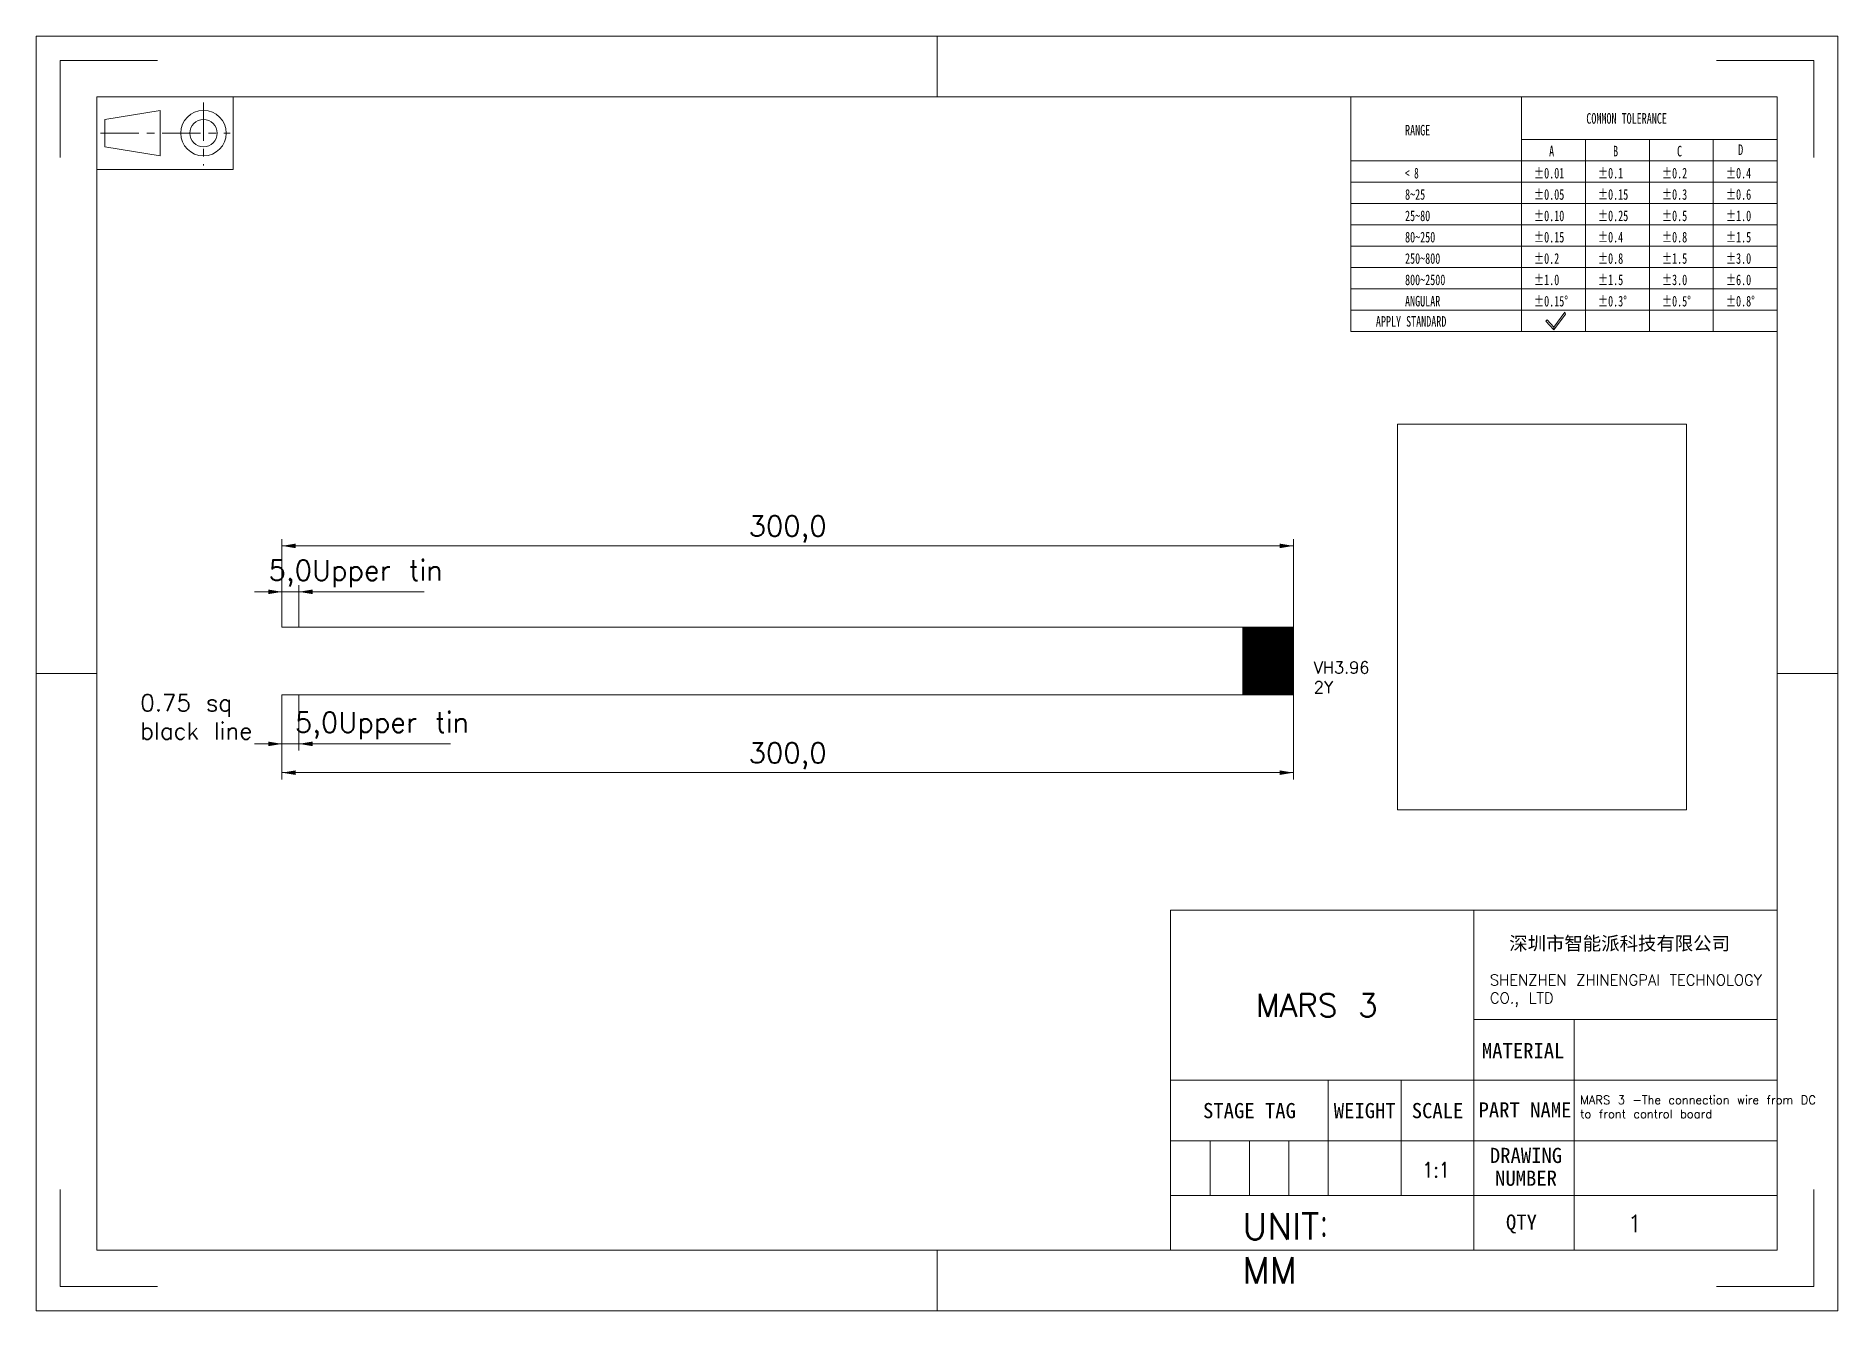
# Model space of a CAD drawing. Header units: millimetres. Extents: x 940 to 1475, y -71 to 307.
import ezdxf

# ---------------------------------------------------------------- set-up
doc = ezdxf.new("R2010")
doc.units = ezdxf.units.MM
doc.linetypes.add('CENTER', pattern=[10.16, 6.35, -1.27, 1.27, -1.27])
doc.layers.get('0').update_dxf_attribs({"lineweight": 18})
for name, color, linetype, lineweight in [('DEFAULT_1', 7, 'CENTER', 18), ('剖面线层', 2, 'Continuous', 25), ('尺寸线层', 3, 'Continuous', 18)]:
    doc.layers.add(name, color=color, linetype=linetype, lineweight=lineweight)
doc.styles.add('SLDTEXTSTYLE4', font='', dxfattribs={"width": 0.7})
doc.styles.add('SLDTEXTSTYLE5', font='', dxfattribs={"width": 0.633333})
doc.styles.get("Standard").update_dxf_attribs({"font": 'txt.shx', "bigfont": 'gbcbig.shx'})
doc.styles.add('TEXTSTYLE_2', font='')
doc.styles.add('TEXTSTYLE_3', font='')
doc.styles.get('SLDTEXTSTYLE4').set_extended_font_data('宋体')
doc.styles.get('SLDTEXTSTYLE5').set_extended_font_data('宋体')
doc.styles.get('TEXTSTYLE_2').set_extended_font_data('宋体')
doc.styles.get('TEXTSTYLE_3').set_extended_font_data('宋体')
doc.dimstyles.new('ISO-25', dxfattribs={"dimtxt": 3.5, "dimasz": 2.5, "dimexe": 1.25, "dimexo": 0.625, "dimtad": 1, "dimtxsty": 'Standard', "dimcen": 2.5, "dimdle": 5, "dimadec": 0, "dimazin": 0, "dimtfac": 1, "dimtmove": 0, "dimatfit": 3, "dimfxl": 0, "dimarcsym": 0})
picture_1 = doc.add_image_def('image1.jpg', size_in_pixel=(1080, 1440))

# ---------------------------------------------------------------- blocks, each defined once
blk = doc.blocks.new('*X3')
at = {"layer": '尺寸线层', "linetype": 'Continuous'}
for points in [[(1013.43, 88.99), (1017.51, 89.67), (1017.51, 88.31)], [(1313.43, 88.99), (1309.35, 89.67), (1309.35, 88.31)]]:
    blk.add_hatch(color=0, dxfattribs=at).paths.add_polyline_path(points, flags=0)
at = {"layer": '尺寸线层', "color": 0, "linetype": 'Continuous'}
for p, q in [((1013.43, 112.1), (1013.43, 86.99)), ((1313.43, 112.1), (1313.43, 86.99)), ((1013.43, 88.99), (1313.43, 88.99))]:
    blk.add_line(p, q, dxfattribs=at)
at = {"layer": '尺寸线层', "color": 0, "insert": (1163.43, 93.94), "char_height": 6, "width": 34.2857, "attachment_point": 5}
blk.add_mtext('300,0', dxfattribs=at)
blk = doc.blocks.new('*X4')
at = {"layer": '尺寸线层', "linetype": 'Continuous'}
for points in [[(1013.43, 142.6), (1009.35, 143.28), (1009.35, 141.92)], [(1018.43, 142.6), (1022.51, 143.28), (1022.51, 141.92)]]:
    blk.add_hatch(color=0, dxfattribs=at).paths.add_polyline_path(points, flags=0)
at = {"layer": '尺寸线层', "color": 0, "linetype": 'Continuous'}
for p, q in [((1013.43, 132.1), (1013.43, 144.6)), ((1018.43, 132.1), (1018.43, 144.6)), ((1005.27, 142.6), (1018.43, 142.6)), ((1018.43, 142.6), (1055.63, 142.6))]:
    blk.add_line(p, q, dxfattribs=at)
at = {"layer": '尺寸线层', "color": 0, "insert": (1035.28, 147.98), "char_height": 6, "width": 81.4286, "attachment_point": 5}
blk.add_mtext('5,0Upper tin ', dxfattribs=at)
blk = doc.blocks.new('*X5')
at = {"layer": '尺寸线层', "linetype": 'Continuous'}
for points in [[(1013.43, 97.52), (1009.35, 98.2), (1009.35, 96.84)], [(1018.43, 97.52), (1022.51, 98.2), (1022.51, 96.84)]]:
    blk.add_hatch(color=0, dxfattribs=at).paths.add_polyline_path(points, flags=0)
at = {"layer": '尺寸线层', "color": 0, "linetype": 'Continuous'}
for p, q in [((1013.43, 112.1), (1013.43, 95.52)), ((1018.43, 112.1), (1018.43, 95.52)), ((1005.27, 97.52), (1018.43, 97.52)), ((1018.43, 97.52), (1063.44, 97.52))]:
    blk.add_line(p, q, dxfattribs=at)
at = {"layer": '尺寸线层', "color": 0, "insert": (1043.09, 102.9), "char_height": 6, "width": 81.4286, "attachment_point": 5}
blk.add_mtext('5,0Upper tin ', dxfattribs=at)
blk = doc.blocks.new('*X6')
at = {"layer": '尺寸线层', "linetype": 'Continuous'}
for points in [[(1013.43, 156.21), (1017.51, 156.89), (1017.51, 155.53)], [(1313.43, 156.21), (1309.35, 156.89), (1309.35, 155.53)]]:
    blk.add_hatch(color=0, dxfattribs=at).paths.add_polyline_path(points, flags=0)
at = {"layer": '尺寸线层', "color": 0, "linetype": 'Continuous'}
for p, q in [((1013.43, 132.1), (1013.43, 158.21)), ((1013.43, 156.21), (1313.43, 156.21)), ((1313.43, 132.1), (1313.43, 158.21))]:
    blk.add_line(p, q, dxfattribs=at)
at = {"layer": '尺寸线层', "color": 0, "insert": (1163.43, 161.16), "char_height": 6, "width": 34.2857, "attachment_point": 5}
blk.add_mtext('300,0', dxfattribs=at)
blk = doc.blocks.new('96_1')
at = {"color": 7, "linetype": 'Continuous'}
for p, q in [((-11.25, 6), (-11.25, -6)), ((11.25, -6), (11.25, 6)), ((-9.93, 2.25), (-0.82, 3.75)), ((-0.82, 0), (-0.82, 3.75)), ((-9.93, 0), (-9.93, 2.25)), ((-9.93, 0), (-9.93, -2.25)), ((-0.82, 0), (-0.82, -3.75)), ((-9.93, -2.25), (-0.82, -3.75)), ((-11.25, -6), (11.25, -6))]:
    blk.add_line(p, q, dxfattribs=at)
for radius in [3.75, 2.25]:
    blk.add_circle((6.34, 0), radius, dxfattribs=at)
at = {"layer": 'DEFAULT_1', "color": 1, "linetype": 'CENTER'}
for p, q in [((6.34, 5.05), (6.34, -5.36)), ((-10.64, 0), (10.74, 0))]:
    blk.add_line(p, q, dxfattribs=at)

msp = doc.modelspace()

# ---------------------------------------------------------------- hatches: boundary and pattern name
at = {"layer": '剖面线层'}
h = msp.add_hatch(dxfattribs=at)
h.set_pattern_fill('无图案', color=256, style=0, pattern_type=0)
h.set_pattern_definition([(45, (0, 0), (-0.141421356, 0.141421356), [])])
h.paths.add_polyline_path([(1298.43, 112.1), (1298.43, 122.37), (1298.43, 132.1), (1313.43, 132.1), (1313.43, 112.1)], flags=0)

# ---------------------------------------------------------------- linework, layer by layer
at = {"color": 7, "linetype": 'Continuous'}
for p, q in [((940.48, -70.58), (940.48, 307.35)), ((940.48, 307.35), (1474.97, 307.35)), ((1207.73, 289.35), (1207.73, 307.35)), ((1474.97, -70.58), (1474.97, 307.35)), ((947.68, 271.35), (947.68, 300.15)), ((947.68, 300.15), (976.47, 300.15)), ((1438.98, 300.15), (1467.78, 300.15)), ((1467.78, 271.35), (1467.78, 300.15)), ((958.48, -52.58), (958.48, 289.35)), ((958.48, 289.35), (1456.98, 289.35)), ((1456.98, -52.58), (1456.98, 289.35)), ((940.48, 118.38), (958.48, 118.38)), ((1456.98, 118.38), (1474.97, 118.38)), ((947.68, -63.38), (947.68, -34.58)), ((1467.78, -63.38), (1467.78, -34.58)), ((958.48, -52.58), (1456.98, -52.58)), ((1207.73, -70.58), (1207.73, -52.58)), ((947.68, -63.38), (976.47, -63.38)), ((1438.98, -63.38), (1467.78, -63.38)), ((940.48, -70.58), (1474.97, -70.58))]:
    msp.add_line(p, q, dxfattribs=at)
for p, q in [((1330.48, 289.35), (1330.48, 219.77)), ((1381.08, 289.35), (1381.08, 219.77)), ((1381.08, 276.7), (1456.98, 276.7)), ((1400.05, 276.7), (1400.05, 219.77)), ((1419.03, 276.7), (1419.03, 219.77)), ((1438, 276.7), (1438, 219.77)), ((1330.48, 270.38), (1456.98, 270.38)), ((1330.48, 264.05), (1456.98, 264.05)), ((1330.48, 257.72), (1456.98, 257.72)), ((1330.48, 251.4), (1456.98, 251.4)), ((1330.48, 245.07), (1456.98, 245.07)), ((1330.48, 238.75), (1456.98, 238.75)), ((1330.48, 232.42), (1456.98, 232.42)), ((1330.48, 226.1), (1456.98, 226.1)), ((1393.93, 225.45), (1390.67, 221.03)), ((1390.71, 220.23), (1394.18, 224.94)), ((1394.18, 224.94), (1393.93, 225.45)), ((1330.48, 219.77), (1456.98, 219.77)), ((1388.72, 223.2), (1388.34, 222.86)), ((1388.34, 222.86), (1390.71, 220.23)), ((1390.67, 221.03), (1388.72, 223.2)), ((1390.71, 220.23), (1390.67, 221.03)), ((1390.67, 221.03), (1390.71, 220.23)), ((1313.43, 132.1), (1013.43, 132.1)), ((1013.43, 132.1), (1018.43, 132.1)), ((1313.43, 132.1), (1298.43, 132.1)), ((1298.43, 132.1), (1298.43, 112.1)), ((1313.43, 112.1), (1313.43, 132.1)), ((1013.43, 112.1), (1313.43, 112.1)), ((1013.43, 112.1), (1018.43, 112.1))]:
    msp.add_line(p, q)
at = {"color": 2, "linetype": 'Continuous'}
for p, q in [((1277.01, -2.19), (1277.01, 48.2)), ((1277.01, -2.19), (1277.01, 48.2)), ((1277.01, 48.2), (1367, 48.2)), ((1367, -20.19), (1367, 48.2)), ((1367, 15.81), (1367, 48.2)), ((1367, 48.2), (1456.98, 48.2)), ((1367, -2.19), (1367, 48.2)), ((1456.98, 15.81), (1456.98, 48.2)), ((1367, 15.81), (1456.98, 15.81)), ((1396.73, 15.81), (1396.73, -52.58)), ((1456.98, -20.19), (1456.98, 15.81)), ((1277.01, -52.58), (1277.01, -2.19)), ((1277.01, -2.19), (1367, -2.19)), ((1277.01, -20.19), (1277.01, -2.19)), ((1277.01, -2.19), (1323.8, -2.19)), ((1323.8, -20.19), (1323.8, -2.19)), ((1323.8, -20.19), (1323.8, -2.19)), ((1323.8, -2.19), (1367, -2.19)), ((1345.4, -20.19), (1345.4, -2.19)), ((1367, -2.19), (1456.98, -2.19)), ((1367, -20.19), (1367, -2.19)), ((1277.01, -36.38), (1277.01, -20.19)), ((1277.01, -20.19), (1323.8, -20.19)), ((1277.01, -20.19), (1323.8, -20.19)), ((1277.01, -20.19), (1323.8, -20.19)), ((1277.01, -20.19), (1277.01, -36.38)), ((1288.71, -20.19), (1288.71, -36.38)), ((1300.41, -20.19), (1300.41, -36.38)), ((1312.11, -20.19), (1312.11, -36.38)), ((1323.8, -36.38), (1323.8, -20.19)), ((1323.8, -36.38), (1323.8, -20.19)), ((1323.8, -20.19), (1367, -20.19)), ((1323.8, -20.19), (1367, -20.19)), ((1323.8, -20.19), (1323.8, -36.38)), ((1345.4, -36.38), (1345.4, -20.19)), ((1367, -52.58), (1367, -20.19)), ((1367, -20.19), (1456.98, -20.19)), ((1367, -20.19), (1456.98, -20.19)), ((1367, -36.38), (1367, -20.19)), ((1456.98, -52.58), (1456.98, -20.19)), ((1277.01, -52.58), (1277.01, -36.38)), ((1277.01, -36.38), (1367, -36.38)), ((1277.01, -36.38), (1323.8, -36.38)), ((1277.01, -36.38), (1323.8, -36.38)), ((1323.8, -36.38), (1367, -36.38)), ((1367, -52.58), (1367, -36.38)), ((1367, -36.38), (1456.98, -36.38)), ((1133.04, -52.58), (1176.23, -52.58)), ((1176.23, -52.58), (1205.03, -52.58)), ((1205.03, -52.58), (1248.22, -52.58)), ((1248.22, -52.58), (1277.01, -52.58)), ((1277.01, -52.58), (1367, -52.58)), ((1367, -52.58), (1456.98, -52.58))]:
    msp.add_line(p, q, dxfattribs=at)

# ---------------------------------------------------------------- block references
at = {"color": 2, "linetype": 'Continuous', "xscale": 1.799637700571439, "yscale": 1.799637700571439, "zscale": 1.799637700571439}
msp.add_blockref('96_1', (978.74, 278.58), dxfattribs=at)

# ---------------------------------------------------------------- texts
at = {"attachment_point": 1}
for s, insert, char_height, width, style in [('COMMON TOLERANCE', (1400.33, 284.51), 3.137, 103.2739, 'SLDTEXTSTYLE4'), ('RANGE', (1346.56, 281.01), 3.137, 30.8102, 'SLDTEXTSTYLE4'), ('A', (1389.29, 274.81), 3.14, 4.5323, 'SLDTEXTSTYLE4'), ('B', (1408.27, 274.81), 3.14, 4.4598, 'SLDTEXTSTYLE4'), ('C', (1427.24, 274.81), 3.14, 4.5125, 'SLDTEXTSTYLE4'), ('D', (1445.38, 275.23), 3.14, 4.4598, 'SLDTEXTSTYLE4'), ('< 8', (1346.56, 268.28), 3.137, 15.0555, 'SLDTEXTSTYLE5'), ('%%P0.01', (1384.83, 268.28), 3.137, 21.9631, 'SLDTEXTSTYLE4'), ('%%P0.1', (1403.8, 268.28), 3.137, 16.469, 'SLDTEXTSTYLE4'), ('%%P0.2', (1422.78, 268.28), 3.137, 18.7352, 'SLDTEXTSTYLE4'), ('%%P0.4', (1441.76, 268.28), 3.137, 18.6627, 'SLDTEXTSTYLE4'), ('8~25', (1346.56, 261.96), 3.137, 24.2951, 'SLDTEXTSTYLE4'), ('%%P0.05', (1384.83, 261.96), 3.137, 24.2292, 'SLDTEXTSTYLE4'), ('%%P0.15', (1403.8, 261.96), 3.137, 23.1291, 'SLDTEXTSTYLE4'), ('%%P0.3', (1422.78, 261.96), 3.137, 18.7352, 'SLDTEXTSTYLE4'), ('%%P0.6', (1441.76, 261.96), 3.137, 18.7352, 'SLDTEXTSTYLE4'), ('25~80', (1346.56, 255.63), 3.137, 29.7892, 'SLDTEXTSTYLE4'), ('%%P0.10', (1384.83, 255.63), 3.137, 22.0355, 'SLDTEXTSTYLE4'), ('%%P0.25', (1403.8, 255.63), 3.137, 25.3228, 'SLDTEXTSTYLE4'), ('%%P0.5', (1422.78, 255.63), 3.137, 18.7352, 'SLDTEXTSTYLE4'), ('%%P1.0', (1441.76, 255.63), 3.137, 16.5415, 'SLDTEXTSTYLE4'), ('80~250', (1346.56, 249.31), 3.137, 35.2832, 'SLDTEXTSTYLE4'), ('%%P0.15', (1384.83, 249.31), 3.137, 23.1291, 'SLDTEXTSTYLE4'), ('%%P0.4', (1403.8, 249.31), 3.137, 18.6627, 'SLDTEXTSTYLE4'), ('%%P0.8', (1422.78, 249.31), 3.137, 18.7352, 'SLDTEXTSTYLE4'), ('%%P1.5', (1441.76, 249.31), 3.137, 17.635, 'SLDTEXTSTYLE4'), ('250~800', (1346.56, 242.98), 3.137, 40.7773, 'SLDTEXTSTYLE4'), ('%%P0.2', (1384.83, 242.98), 3.137, 18.7352, 'SLDTEXTSTYLE4'), ('%%P0.8', (1403.8, 242.98), 3.137, 18.7352, 'SLDTEXTSTYLE4'), ('%%P1.5', (1422.78, 242.98), 3.137, 17.635, 'SLDTEXTSTYLE4'), ('%%P3.0', (1441.76, 242.98), 3.137, 18.7352, 'SLDTEXTSTYLE4'), ('800~2500', (1346.56, 236.66), 3.137, 46.2713, 'SLDTEXTSTYLE4'), ('%%P1.0', (1384.83, 236.66), 3.137, 16.5415, 'SLDTEXTSTYLE4'), ('%%P1.5', (1403.8, 236.66), 3.137, 17.635, 'SLDTEXTSTYLE4'), ('%%P3.0', (1422.78, 236.66), 3.137, 18.7352, 'SLDTEXTSTYLE4'), ('%%P6.0', (1441.76, 236.66), 3.137, 18.7352, 'SLDTEXTSTYLE4'), ('ANGULAR', (1346.56, 230.33), 3.137, 44.0579, 'SLDTEXTSTYLE4'), ('%%P0.15%%D', (1384.83, 230.33), 3.137, 27.5494, 'SLDTEXTSTYLE4'), ('%%P0.3%%D', (1403.8, 230.33), 3.137, 23.1554, 'SLDTEXTSTYLE4'), ('%%P0.5%%D', (1422.78, 230.33), 3.137, 23.1554, 'SLDTEXTSTYLE4'), ('%%P0.8%%D', (1441.76, 230.33), 3.137, 23.1554, 'SLDTEXTSTYLE4'), ('APPLY STANDARD', (1337.91, 224.33), 3.137, 90.1712, 'SLDTEXTSTYLE4')]:
    msp.add_mtext(s, dxfattribs=dict(at, insert=insert, char_height=char_height, width=width, style=style))
at = {"color": 7, "linetype": 'Continuous', "insert": (1410.21, 40.38), "char_height": 4, "width": 94.9028, "attachment_point": 2, "style": 'TEXTSTYLE_2'}
msp.add_mtext('深圳市智能派科技有限公司', dxfattribs=at)
at = {"color": 7, "linetype": 'Continuous', "attachment_point": 2, "line_spacing_factor": 0.9, "style": 'TEXTSTYLE_3'}
for s, insert, char_height, width in [('MATERIAL\\P ', (1381.59, 8.84), 4.499, 65.0368), ('STAGE TAG ', (1300.41, -8.94), 4.499, 54.4109), ('WEIGHT', (1334.6, -8.94), 4.499, 19.7714), ('SCALE', (1356.2, -8.94), 4.499, 19.7714), ('PART NAME', (1382.14, -8.73), 4.499, 37.6946), ('DRAWING NUMBER', (1382.44, -22.22), 4.4991, 37.6946), ('QTY', (1381.09, -41.99), 4.499, 50.2189)]:
    msp.add_mtext(s, dxfattribs=dict(at, insert=insert, char_height=char_height, width=width))
at = {"insert": (1351.67, -30.98), "char_height": 4.4991, "width": 10.7843, "attachment_point": 7}
msp.add_mtext('{\\W0.85;1:1}', dxfattribs=at)
at = {"layer": '尺寸线层', "attachment_point": 1}
for s, insert, char_height, width in [('VH3.96\\P2Y', (1319.49, 121.91), 3.5, 14.335), ('0.75 sq black line ', (971.43, 112.2), 5, 43.4881), ('SHENZHEN ZHINENGPAI TECHNOLOGY CO., LTD', (1371.73, 29.13), 3.2, 90.5427), ('MARS 3', (1302.37, 23.43), 6.798, 55.4772), ('MARS 3 -The connection wire from DC \\Pto front control board', (1398.51, -6.76), 2.5, 123.5), ('UNIT：MM', (1298.34, -41.6), 7.805, 37.7319)]:
    msp.add_mtext(s, dxfattribs=dict(at, insert=insert, char_height=char_height, width=width))
at = {"layer": '尺寸线层', "ltscale": 0.2, "insert": (1412.52, -42.14), "char_height": 5.1, "width": 30.5776, "attachment_point": 1}
msp.add_mtext('1\\P\\P', dxfattribs=at)

# ---------------------------------------------------------------- dimensions: what is measured, and where the dimension line sits
at = {"layer": '尺寸线层'}
for base, p1, p2, picture, middle in [((1313.43, 156.21), (1013.43, 132.1), (1313.43, 132.1), '*X6', (1163.43, 156.21)), ((1313.43, 88.99), (1013.43, 112.1), (1313.43, 112.1), '*X3', (1163.43, 88.99))]:
    dim = msp.add_linear_dim(base=base, p1=p1, p2=p2, angle=0, dimstyle='ISO-25', override={"dimtxt": 6, "dimasz": 4.08, "dimexe": 2, "dimexo": 0, "dimgap": 1.524, "dimtih": 1, "dimtoh": 1, "dimdec": 1, "dimzin": 0, "dimsah": 1, "dimdle": 8.16, "dimadec": 2, "dimtfill": 1, "dimtolj": 1, "dimtzin": 0}, dxfattribs=at)
    dim.commit()
    dim.dimension.update_dxf_attribs({"geometry": picture, "text_midpoint": middle})
dim = msp.add_linear_dim(base=(1018.43, 142.6), p1=(1013.43, 132.1), p2=(1018.43, 132.1), angle=0, dimstyle='ISO-25', override={"dimtxt": 6, "dimasz": 4.08, "dimexe": 2, "dimexo": 0, "dimgap": 1.524, "dimtih": 1, "dimtoh": 1, "dimdec": 1, "dimzin": 0, "dimpost": 'Upper tin ', "dimsah": 1, "dimdle": 8.16, "dimadec": 2, "dimtfill": 1, "dimtolj": 1, "dimtzin": 0}, dxfattribs=at)
dim.commit()
dim.dimension.update_dxf_attribs({"geometry": '*X4', "text_midpoint": (1035.28, 142.6), "dimtype": 160})
dim = msp.add_linear_dim(base=(1018.43, 97.52), p1=(1013.43, 112.1), p2=(1018.43, 112.1), dimstyle='ISO-25', override={"dimtxt": 6, "dimasz": 4.08, "dimexe": 2, "dimexo": 0, "dimgap": 1.524, "dimtih": 1, "dimtoh": 1, "dimdec": 1, "dimzin": 0, "dimpost": 'Upper tin ', "dimsah": 1, "dimdle": 8.16, "dimadec": 2, "dimtfill": 1, "dimtolj": 1, "dimtzin": 0}, dxfattribs=at)
dim.commit()
dim.dimension.update_dxf_attribs({"geometry": '*X5', "text_midpoint": (1043.09, 97.52), "dimtype": 160})

# ---------------------------------------------------------------- pictures from other files: only their frames are drawn
image = msp.add_image(picture_1, insert=(1344.31, 77.98), size_in_units=(85.73, 114.3), rotation=0)

doc.saveas('drawing.dxf')
